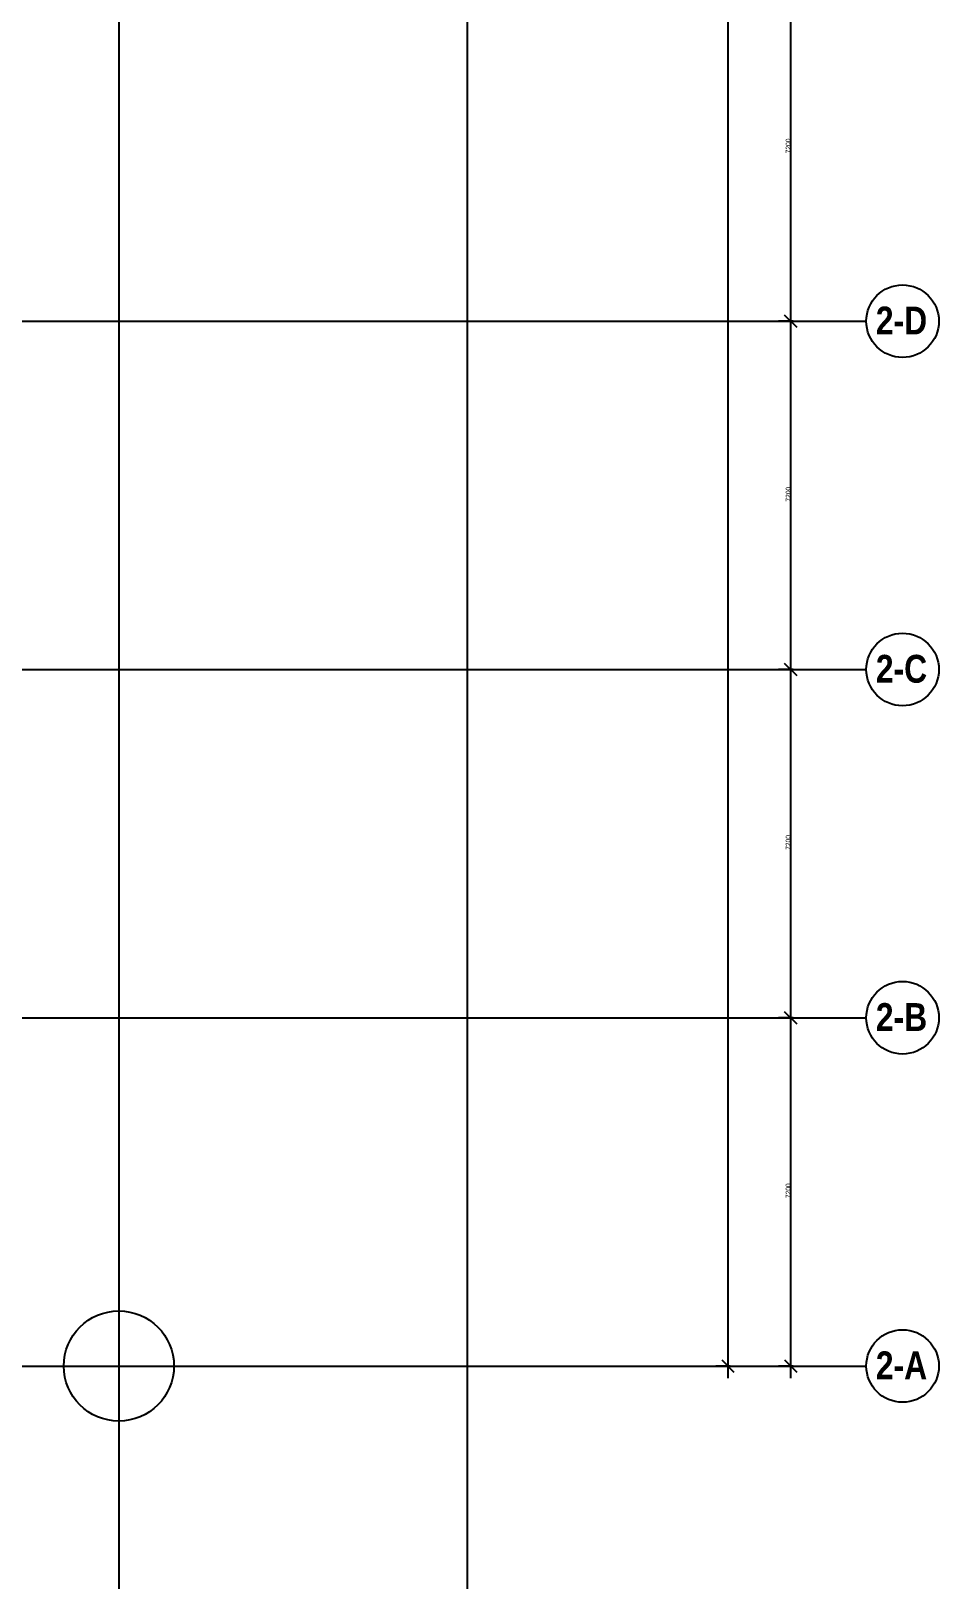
# Model space of a CAD drawing. Header units: millimetres. Extents: x -145636 to 131102, y -135903 to -7470.
# Drawn here: x 76482 to 95248, y -111805 to -79601 of the extents above; entities that cross this region are included whole.
import ezdxf

# ---------------------------------------------------------------- set-up
doc = ezdxf.new("R2010")
doc.units = ezdxf.units.MM
doc.layers.get('Defpoints').update_dxf_attribs({"color": 130})
doc.layers.add('M_ARCHI', color=8, linetype='Continuous')
doc.styles.add('Arial Narrow', font='ARIALN.TTF', dxfattribs={"height": 100})
doc.styles.add('Arial Narrow_B', font='ARIALNB.TTF', dxfattribs={"height": 150})

# ---------------------------------------------------------------- blocks, each defined once
blk = doc.blocks.new('RF Archi 21.10.2024')
at = {"layer": 'M_ARCHI', "color": 8}
for p, q in [((-88111, -25375), (-88111, -128210)), ((-80911, -25375), (-80911, -128210)), ((-75522, -44153), (-75522, -123853)), ((-74222, -94553), (-74222, -102253)), ((-74222, -101753), (-74222, -109453)), ((-119483, -102003), (-72658, -102003)), ((-74170, -102003), (-74472, -102003)), ((-74170, -102003), (-74472, -102003)), ((-74222, -108953), (-74222, -116653)), ((-119483, -109203), (-72658, -109203)), ((-74170, -109203), (-74472, -109203)), ((-74170, -109203), (-74472, -109203)), ((-74222, -116153), (-74222, -123853)), ((-119483, -116403), (-72658, -116403)), ((-74170, -116403), (-74472, -116403)), ((-74170, -116403), (-74472, -116403)), ((-119483, -123603), (-72658, -123603)), ((-75470, -123603), (-75772, -123603)), ((-74170, -123603), (-74472, -123603))]:
    blk.add_line(p, q, dxfattribs=at)
at = {"layer": 'M_ARCHI', "color": 8, "linetype": 'ByBlock', "lineweight": -2}
for p, q in [((-74347, -101878), (-74097, -102128)), ((-74097, -102128), (-74347, -101878)), ((-74347, -109078), (-74097, -109328)), ((-74097, -109328), (-74347, -109078)), ((-74347, -116278), (-74097, -116528)), ((-74097, -116528), (-74347, -116278)), ((-75647, -123478), (-75397, -123728)), ((-74347, -123478), (-74097, -123728))]:
    blk.add_line(p, q, dxfattribs=at)
at = {"layer": 'M_ARCHI', "color": 8}
for centre in [(-71908, -102003), (-71908, -109203), (-71908, -116403), (-71908, -123603)]:
    blk.add_circle(centre, 750, dxfattribs=at)
at = {"layer": 'M_ARCHI', "color": 8, "linetype": 'Continuous', "style": 'Arial Narrow'}
for p in [(-74224, -98531), (-74224, -105731), (-74224, -112931), (-74224, -120131)]:
    blk.add_text('7200', height=100, rotation=90, dxfattribs=at).set_placement(p)
at = {"layer": 'M_ARCHI', "color": 8, "linetype": 'Continuous', "style": 'Arial Narrow_B'}
for s, p in [('2-D', (-72461, -102276)), ('2-C', (-72461, -109476)), ('2-B', (-72461, -116676)), ('2-A', (-72461, -123876))]:
    blk.add_text(s, height=575, dxfattribs=at).set_placement(p)

msp = doc.modelspace()

# ---------------------------------------------------------------- linework, layer by layer
at = {"layer": 'Defpoints', "color": 8}
msp.add_circle((78295, -107198), 1139, dxfattribs=at)

# ---------------------------------------------------------------- block references
at = {"layer": 'M_ARCHI', "color": 8, "linetype": 'Continuous'}
msp.add_blockref('RF Archi 21.10.2024', (166406, 16405), dxfattribs=at)

doc.saveas('drawing.dxf')
